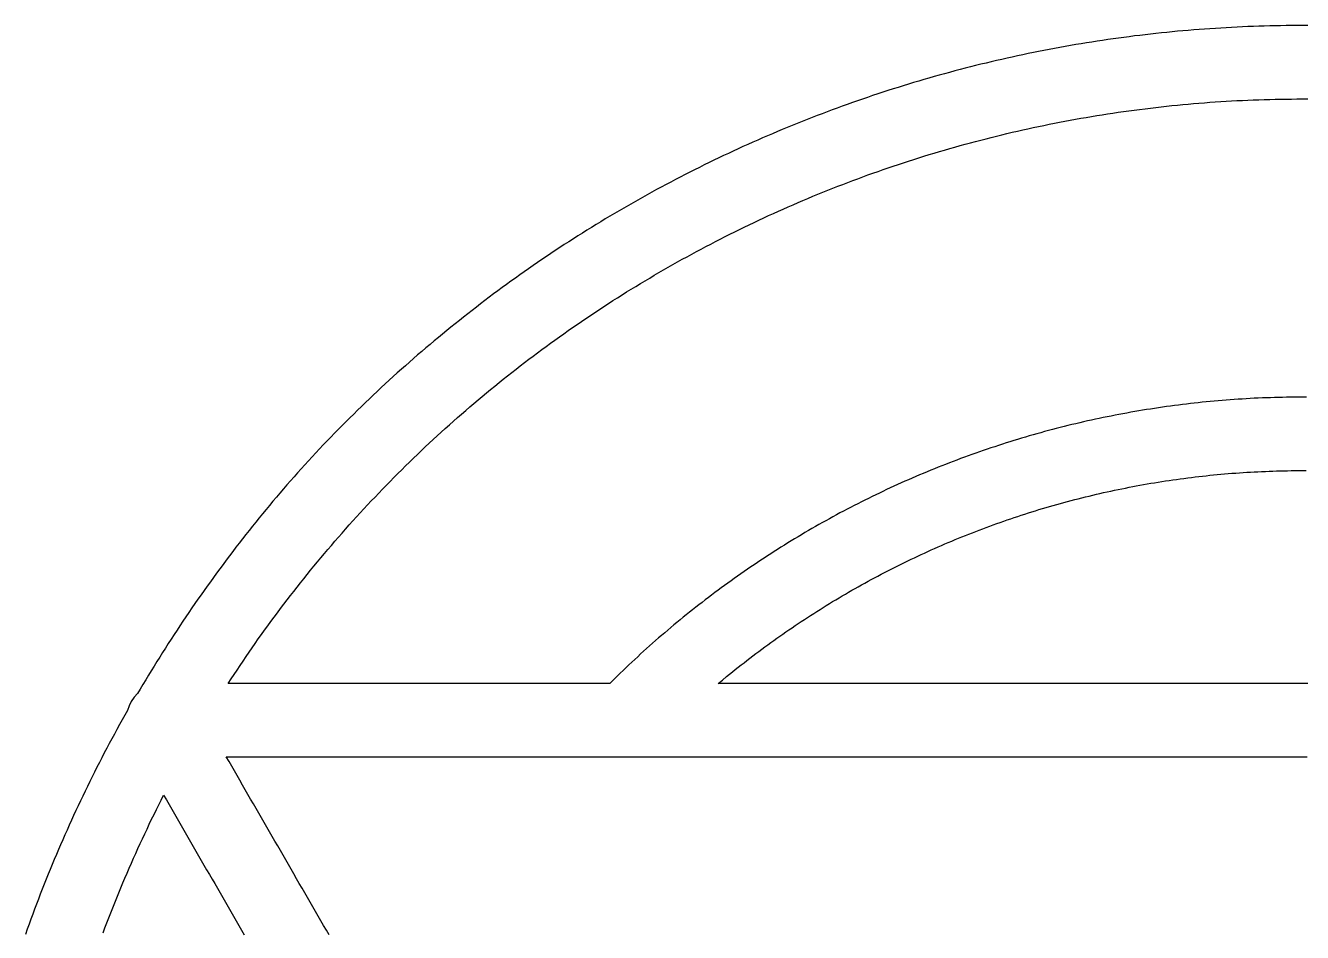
# Model space of a CAD drawing. Header units: millimetres. Extents: x 0 to 100, y 0 to 100.
# Drawn here: x 2.8 to 50, y 66.48 to 100 of the extents above; entities that cross this region are included whole.
import ezdxf

# ---------------------------------------------------------------- set-up
doc = ezdxf.new("R2010")
doc.units = ezdxf.units.MM

msp = doc.modelspace()

# ---------------------------------------------------------------- linework, layer by layer
at = {"layer": 'LOGO'}
for points in [[(50.2019, 99.9996), (50, 100), (49.7981, 99.9996), (49.5963, 99.9984), (49.3946, 99.9963), (49.193, 99.9935), (48.9914, 99.9898), (48.79, 99.9854), (48.5886, 99.9801), (48.3874, 99.974), (48.1863, 99.9671), (47.9852, 99.9594), (47.7843, 99.9509), (47.5835, 99.9416), (47.3827, 99.9315), (47.1821, 99.9206), (46.9817, 99.9089), (46.7813, 99.8964), (46.581, 99.8831), (46.3809, 99.8689), (46.1809, 99.854), (45.981, 99.8383), (45.7813, 99.8218), (45.5816, 99.8045), (45.3821, 99.7864), (45.1828, 99.7675), (44.9836, 99.7478), (44.7845, 99.7274), (44.5855, 99.7061), (44.3867, 99.6841), (44.1881, 99.6612), (43.9896, 99.6376), (43.7912, 99.6132), (43.593, 99.588), (43.395, 99.562), (43.1971, 99.5352), (42.9993, 99.5076), (42.8017, 99.4793), (42.6043, 99.4502), (42.4071, 99.4203), (42.21, 99.3896), (42.0131, 99.3581), (41.8164, 99.3259), (41.6198, 99.2929), (41.4234, 99.2591), (41.2272, 99.2245), (41.0312, 99.1892), (40.8353, 99.1531), (40.6396, 99.1162), (40.4442, 99.0785), (40.2489, 99.0401), (40.0538, 99.0009), (39.8589, 98.9609), (39.6642, 98.9202), (39.4697, 98.8787), (39.2754, 98.8364), (39.0813, 98.7934), (38.8874, 98.7496), (38.6937, 98.705), (38.5002, 98.6597), (38.3069, 98.6136), (38.1138, 98.5667), (37.921, 98.5191), (37.7284, 98.4707), (37.536, 98.4216), (37.3438, 98.3717), (37.1518, 98.3211), (36.9601, 98.2697), (36.7686, 98.2176), (36.5773, 98.1646), (36.3863, 98.111), (36.1955, 98.0566), (36.0049, 98.0014), (35.8146, 97.9455), (35.6245, 97.8889), (35.4346, 97.8315), (35.245, 97.7733), (35.0557, 97.7144), (34.8666, 97.6548), (34.6777, 97.5944), (34.4892, 97.5332), (34.3008, 97.4714), (34.1128, 97.4088), (33.9249, 97.3454), (33.7374, 97.2813), (33.5501, 97.2165), (33.3631, 97.1509), (33.1764, 97.0846), (32.9899, 97.0175), (32.8037, 96.9498), (32.6178, 96.8812), (32.4322, 96.812), (32.2468, 96.742), (32.0617, 96.6713), (31.8769, 96.5999), (31.6924, 96.5277), (31.5082, 96.4548), (31.3243, 96.3811), (31.1407, 96.3068), (30.9574, 96.2317), (30.7744, 96.1559), (30.5916, 96.0794), (30.4092, 96.0021), (30.2271, 95.9241), (30.0453, 95.8454), (29.8638, 95.766), (29.6826, 95.6859), (29.5018, 95.605), (29.3212, 95.5234), (29.141, 95.4411), (28.9611, 95.3581), (28.7815, 95.2744), (28.6022, 95.1899), (28.4233, 95.1048), (28.2447, 95.0189), (28.0664, 94.9323), (27.8885, 94.845), (27.7109, 94.757), (27.5336, 94.6683), (27.3567, 94.5789), (27.1801, 94.4888), (27.0039, 94.398), (26.828, 94.3064), (26.6524, 94.2142), (26.4773, 94.1212), (26.3024, 94.0276), (26.128, 93.9333), (25.9538, 93.8382), (25.7801, 93.7425), (25.6067, 93.646), (25.4337, 93.5489), (25.261, 93.451), (25.0887, 93.3525), (24.9168, 93.2533), (24.7452, 93.1533), (24.5741, 93.0527), (24.4033, 92.9514), (24.2329, 92.8494), (24.0629, 92.7467), (23.8932, 92.6433), (23.724, 92.5392), (23.5551, 92.4345), (23.3866, 92.329), (23.2185, 92.2229), (23.0508, 92.1161), (22.8836, 92.0086), (22.7167, 91.9004), (22.5502, 91.7915), (22.3841, 91.682), (22.2184, 91.5717), (22.0532, 91.4608), (21.8883, 91.3492), (21.7239, 91.2369), (21.5598, 91.124), (21.3962, 91.0104), (21.2331, 90.8961), (21.0703, 90.7811), (20.908, 90.6655), (20.746, 90.5491), (20.5846, 90.4322), (20.4235, 90.3145), (20.2629, 90.1962), (20.1027, 90.0772), (19.9429, 89.9575), (19.7836, 89.8372), (19.6248, 89.7162), (19.4664, 89.5945), (19.3084, 89.4722), (19.1509, 89.3492), (18.9938, 89.2255), (18.8372, 89.1012), (18.681, 88.9762), (18.5253, 88.8506), (18.37, 88.7243), (18.2152, 88.5973), (18.0609, 88.4697), (17.9071, 88.3415), (17.7537, 88.2125), (17.6007, 88.083), (17.4483, 87.9527), (17.2963, 87.8218), (17.1448, 87.6903), (16.9938, 87.5581), (16.8433, 87.4253), (16.6932, 87.2918), (16.5437, 87.1577), (16.3946, 87.0229), (16.246, 86.8875), (16.0979, 86.7514), (15.9503, 86.6147), (15.8032, 86.4773), (15.6566, 86.3393), (15.5105, 86.2007), (15.3649, 86.0614), (15.2198, 85.9215), (15.0752, 85.7809), (14.9312, 85.6397), (14.7876, 85.4979), (14.6446, 85.3554), (14.5031, 85.2134), (14.3624, 85.0708), (14.2224, 84.9277), (14.0831, 84.784), (13.9444, 84.6398), (13.8065, 84.495), (13.6693, 84.3498), (13.5327, 84.204), (13.3969, 84.0576), (13.2617, 83.9108), (13.1272, 83.7634), (12.9934, 83.6156), (12.8603, 83.4672), (12.7278, 83.3183), (12.5961, 83.1689), (12.465, 83.019), (12.3346, 82.8686), (12.2049, 82.7178), (12.0758, 82.5664), (11.9474, 82.4146), (11.8197, 82.2622), (11.6927, 82.1094), (11.5663, 81.9561), (11.4406, 81.8024), (11.3156, 81.6481), (11.1912, 81.4935), (11.0675, 81.3383), (10.9445, 81.1827), (10.8221, 81.0266), (10.7004, 80.8701), (10.5793, 80.7132), (10.4589, 80.5558), (10.3391, 80.3979), (10.22, 80.2396), (10.1016, 80.0809), (9.9838, 79.9218), (9.8666, 79.7622), (9.7501, 79.6022), (9.6343, 79.4418), (9.5191, 79.281), (9.4045, 79.1197), (9.2906, 78.9581), (9.1773, 78.796), (9.0646, 78.6335), (8.9526, 78.4707), (8.8413, 78.3074), (8.7305, 78.1438), (8.6204, 77.9797), (8.5109, 77.8153), (8.4021, 77.6505), (8.2939, 77.4853), (8.1863, 77.3198), (8.0793, 77.1538), (7.973, 76.9875), (7.8673, 76.8209), (7.7622, 76.6538), (7.6577, 76.4864), (7.5538, 76.3187), (7.4506, 76.1506), (7.348, 75.9822), (7.2459, 75.8134), (7.1445, 75.6443), (7.0438, 75.4748), (6.9436, 75.305), (6.8179, 75.1686), (6.712, 75.0162), (6.6278, 74.8509), (6.567, 74.6756), (6.4695, 74.5032), (6.3727, 74.3304), (6.2765, 74.1573), (6.1811, 73.9838), (6.0863, 73.8099), (5.9922, 73.6357), (5.8988, 73.4612), (5.8061, 73.2863), (5.7141, 73.1111), (5.6227, 72.9355), (5.5321, 72.7596), (5.4421, 72.5834), (5.3528, 72.4068), (5.2643, 72.2299), (5.1764, 72.0526), (5.0892, 71.875), (5.0027, 71.6971), (4.9169, 71.5189), (4.8318, 71.3404), (4.7474, 71.1615), (4.6638, 70.9823), (4.5808, 70.8028), (4.4985, 70.623), (4.4169, 70.4428), (4.3361, 70.2624), (4.2559, 70.0817), (4.1764, 69.9006), (4.0977, 69.7192), (4.0197, 69.5376), (3.9423, 69.3556), (3.8657, 69.1734), (3.7899, 68.9908), (3.7147, 68.808), (3.6402, 68.6248), (3.5665, 68.4414), (3.4934, 68.2577), (3.4211, 68.0737), (3.3496, 67.8894), (3.2787, 67.7048), (3.2086, 67.52), (3.1392, 67.3349), (3.0705, 67.1495), (3.0025, 66.9638), (2.9353, 66.7779), (2.8688, 66.5917), (2.803, 66.4052)], [(50.1484, 86.2621), (50, 86.2631), (49.8516, 86.2621), (49.7033, 86.2612), (49.5549, 86.2602), (49.4067, 86.2575), (49.2584, 86.2548), (49.1101, 86.2521), (48.9618, 86.2475), (48.8135, 86.243), (48.6652, 86.2384), (48.517, 86.2321), (48.3688, 86.2258), (48.2206, 86.2195), (48.0725, 86.2112), (47.9244, 86.203), (47.7763, 86.1948), (47.6283, 86.1848), (47.4803, 86.1748), (47.3323, 86.1648), (47.1844, 86.153), (47.0365, 86.1412), (46.8887, 86.1293), (46.741, 86.1157), (46.5933, 86.102), (46.4456, 86.0884), (46.2981, 86.0729), (46.1506, 86.0575), (46.003, 86.0421), (45.8557, 86.0248), (45.7084, 86.0076), (45.561, 85.9903), (45.4139, 85.9713), (45.2668, 85.9522), (45.1196, 85.9332), (44.9728, 85.9124), (44.8259, 85.8915), (44.6791, 85.8706), (44.5325, 85.8479), (44.3859, 85.8252), (44.2393, 85.8025), (44.093, 85.7781), (43.9467, 85.7536), (43.8004, 85.7291), (43.6544, 85.7029), (43.5084, 85.6767), (43.3624, 85.6504), (43.2168, 85.6224), (43.0712, 85.5943), (42.9255, 85.5662), (42.7802, 85.5364), (42.6349, 85.5066), (42.4896, 85.4767), (42.3447, 85.4451), (42.1997, 85.4135), (42.0548, 85.3819), (41.9102, 85.3485), (41.7657, 85.3151), (41.6211, 85.2816), (41.4771, 85.2465), (41.333, 85.2114), (41.1889, 85.1762), (41.0453, 85.1393), (40.9016, 85.1024), (40.7579, 85.0655), (40.6147, 85.0269), (40.4714, 84.9882), (40.3282, 84.9495), (40.1854, 84.9091), (40.0427, 84.8687), (39.9, 84.8282), (39.7578, 84.786), (39.6155, 84.7438), (39.4733, 84.7016), (39.3316, 84.6577), (39.1899, 84.6138), (39.0482, 84.5699), (38.9071, 84.5242), (38.7661, 84.4784), (38.625, 84.4327), (38.4844, 84.3853), (38.3438, 84.338), (38.2032, 84.2906), (38.0632, 84.2415), (37.9233, 84.1923), (37.7834, 84.1432), (37.644, 84.0924), (37.5046, 84.0417), (37.3652, 83.9909), (37.2265, 83.9383), (37.0878, 83.8857), (36.9491, 83.8331), (36.811, 83.7789), (36.6729, 83.7246), (36.5349, 83.6704), (36.3975, 83.6145), (36.2602, 83.5585), (36.1228, 83.5026), (35.9861, 83.4451), (35.8494, 83.3875), (35.7126, 83.3299), (35.5766, 83.2706), (35.4407, 83.2113), (35.3047, 83.152), (35.1694, 83.0911), (35.0342, 83.0302), (34.899, 82.9693), (34.7645, 82.9067), (34.63, 82.8441), (34.4955, 82.7815), (34.3618, 82.7172), (34.2281, 82.6529), (34.0945, 82.5886), (33.9615, 82.5228), (33.8286, 82.4569), (33.6957, 82.3911), (33.5636, 82.3235), (33.4316, 82.256), (33.2996, 82.1884), (33.1683, 82.1193), (33.037, 82.0502), (32.9057, 81.9811), (32.7753, 81.9104), (32.6448, 81.8397), (32.5144, 81.7691), (32.385, 81.6967), (32.2555, 81.6243), (32.1261, 81.5519), (31.9974, 81.4781), (31.8688, 81.4042), (31.7401, 81.3303), (31.6124, 81.2548), (31.4847, 81.1793), (31.357, 81.1038), (31.2303, 81.0268), (31.1035, 80.9498), (30.9768, 80.8728), (30.851, 80.7942), (30.7252, 80.7156), (30.5994, 80.6369), (30.4746, 80.5568), (30.3498, 80.4767), (30.2249, 80.3966), (30.101, 80.315), (29.9771, 80.2333), (29.8533, 80.1517), (29.7304, 80.0685), (29.6076, 79.9854), (29.4848, 79.9022), (29.3631, 79.8175), (29.2413, 79.7328), (29.1195, 79.6482), (28.9987, 79.562), (28.878, 79.4758), (28.7572, 79.3896), (28.6375, 79.302), (28.5179, 79.2143), (28.3982, 79.1266), (28.2795, 79.0376), (28.1609, 78.9486), (28.0422, 78.8596), (27.9248, 78.769), (27.8074, 78.6784), (27.6899, 78.5878), (27.5735, 78.4958), (27.4571, 78.4039), (27.3407, 78.312), (27.2254, 78.2186), (27.1102, 78.1252), (26.9949, 78.0318), (26.8808, 77.937), (26.7667, 77.8421), (26.6526, 77.7472), (26.5397, 77.6511), (26.4269, 77.5549), (26.314, 77.4587), (26.2023, 77.3611), (26.0905, 77.2636), (25.9788, 77.166), (25.8682, 77.067), (25.7577, 76.9681), (25.6471, 76.8691), (25.5378, 76.7688), (25.4285, 76.6685), (25.3193, 76.5682), (25.2112, 76.4666), (25.1032, 76.365), (24.9951, 76.2634), (24.8883, 76.1605), (24.7816, 76.0575), (24.6748, 75.9545), (24.5351, 75.8165), (24.3953, 75.6785), (24.1967, 75.6785), (23.9981, 75.6785), (23.7994, 75.6785), (23.6008, 75.6785), (23.4022, 75.6785), (23.2036, 75.6785), (23.005, 75.6785), (22.8063, 75.6785), (22.6077, 75.6785), (22.4091, 75.6785), (22.2105, 75.6785), (22.0119, 75.6785), (21.8132, 75.6785), (21.6146, 75.6785), (21.416, 75.6785), (21.2174, 75.6785), (21.0188, 75.6785), (20.8201, 75.6785), (20.6215, 75.6785), (20.4229, 75.6785), (20.2243, 75.6785), (20.0257, 75.6785), (19.827, 75.6785), (19.6284, 75.6785), (19.4298, 75.6785), (19.2312, 75.6785), (19.0326, 75.6785), (18.8339, 75.6785), (18.6353, 75.6785), (18.4367, 75.6785), (18.2381, 75.6785), (18.0395, 75.6785), (17.8408, 75.6785), (17.6422, 75.6785), (17.4436, 75.6785), (17.245, 75.6785), (17.0463, 75.6785), (16.8477, 75.6785), (16.6491, 75.6785), (16.4505, 75.6785), (16.2519, 75.6785), (16.0532, 75.6785), (15.8546, 75.6785), (15.656, 75.6785), (15.4574, 75.6785), (15.2588, 75.6785), (15.0601, 75.6785), (14.8615, 75.6785), (14.6629, 75.6785), (14.4643, 75.6785), (14.2657, 75.6785), (14.067, 75.6785), (13.8684, 75.6785), (13.6698, 75.6785), (13.4712, 75.6785), (13.2726, 75.6785), (13.0739, 75.6785), (12.8753, 75.6785), (12.6767, 75.6785), (12.4781, 75.6785), (12.2795, 75.6785), (12.0808, 75.6785), (11.8822, 75.6785), (11.6836, 75.6785), (11.485, 75.6785), (11.2864, 75.6785), (11.0877, 75.6785), (10.8891, 75.6785), (10.6905, 75.6785), (10.4919, 75.6785), (10.2933, 75.6785), (10.4014, 75.845), (10.5103, 76.0111), (10.62, 76.1768), (10.7303, 76.342), (10.8413, 76.5068), (10.9531, 76.6712), (11.0656, 76.8351), (11.1788, 76.9986), (11.2927, 77.1617), (11.4073, 77.3243), (11.5226, 77.4864), (11.6387, 77.6481), (11.7554, 77.8094), (11.8729, 77.9702), (11.991, 78.1306), (12.1099, 78.2904), (12.2295, 78.4499), (12.3498, 78.6088), (12.4707, 78.7673), (12.5924, 78.9254), (12.7148, 79.0829), (12.8379, 79.24), (12.9616, 79.3966), (13.0861, 79.5528), (13.2113, 79.7084), (13.3371, 79.8636), (13.4637, 80.0183), (13.5909, 80.1725), (13.7189, 80.3262), (13.8475, 80.4794), (13.9768, 80.6321), (14.1068, 80.7843), (14.2375, 80.936), (14.3689, 81.0873), (14.501, 81.238), (14.6337, 81.3882), (14.7672, 81.5379), (14.9013, 81.687), (15.0361, 81.8357), (15.1716, 81.9839), (15.3078, 82.1315), (15.4446, 82.2786), (15.5821, 82.4252), (15.7203, 82.5712), (15.8592, 82.7168), (15.9987, 82.8618), (16.139, 83.0062), (16.2798, 83.1501), (16.4214, 83.2935), (16.5636, 83.4364), (16.707, 83.5791), (16.8508, 83.7211), (16.9952, 83.8624), (17.1401, 84.0031), (17.2856, 84.1431), (17.4316, 84.2824), (17.5782, 84.421), (17.7252, 84.559), (17.8728, 84.6963), (18.021, 84.8328), (18.1696, 84.9687), (18.3188, 85.104), (18.4685, 85.2385), (18.6187, 85.3723), (18.7694, 85.5055), (18.9206, 85.638), (19.0724, 85.7697), (19.2246, 85.9008), (19.3774, 86.0312), (19.5306, 86.1609), (19.6844, 86.2899), (19.8386, 86.4182), (19.9933, 86.5458), (20.1486, 86.6727), (20.3043, 86.7989), (20.4605, 86.9245), (20.6172, 87.0493), (20.7743, 87.1734), (20.932, 87.2968), (21.0901, 87.4195), (21.2487, 87.5415), (21.4078, 87.6628), (21.5673, 87.7834), (21.7273, 87.9033), (21.8878, 88.0224), (22.0487, 88.1409), (22.2101, 88.2587), (22.3719, 88.3757), (22.5342, 88.492), (22.697, 88.6076), (22.8602, 88.7225), (23.0238, 88.8367), (23.1879, 88.9502), (23.3525, 89.0629), (23.5174, 89.175), (23.6828, 89.2863), (23.8487, 89.3968), (24.0149, 89.5067), (24.1816, 89.6159), (24.3488, 89.7243), (24.5163, 89.832), (24.6843, 89.9389), (24.8527, 90.0452), (25.0215, 90.1507), (25.1907, 90.2555), (25.3604, 90.3595), (25.5304, 90.4628), (25.7009, 90.5654), (25.8718, 90.6673), (26.043, 90.7684), (26.2147, 90.8688), (26.3867, 90.9684), (26.5592, 91.0674), (26.7321, 91.1655), (26.9053, 91.263), (27.0789, 91.3597), (27.2529, 91.4556), (27.4273, 91.5508), (27.6021, 91.6453), (27.7772, 91.739), (27.9528, 91.832), (28.1287, 91.9242), (28.3049, 92.0157), (28.4816, 92.1064), (28.6586, 92.1964), (28.836, 92.2856), (29.0137, 92.3741), (29.1918, 92.4618), (29.3702, 92.5488), (29.549, 92.635), (29.7281, 92.7205), (29.9076, 92.8052), (30.0875, 92.8892), (30.2677, 92.9724), (30.4482, 93.0548), (30.629, 93.1365), (30.8102, 93.2174), (30.9918, 93.2975), (31.1736, 93.3769), (31.3558, 93.4555), (31.5383, 93.5334), (31.7212, 93.6105), (31.9043, 93.6868), (32.0878, 93.7623), (32.2716, 93.8371), (32.4557, 93.9111), (32.6401, 93.9843), (32.8248, 94.0568), (33.0099, 94.1285), (33.1952, 94.1994), (33.3808, 94.2695), (33.5668, 94.3389), (33.753, 94.4075), (33.9395, 94.4753), (34.1264, 94.5423), (34.3135, 94.6085), (34.5009, 94.674), (34.6885, 94.7387), (34.8765, 94.8025), (35.0647, 94.8656), (35.2533, 94.928), (35.442, 94.9895), (35.6311, 95.0502), (35.8204, 95.1102), (36.01, 95.1694), (36.1999, 95.2277), (36.39, 95.2853), (36.5804, 95.3421), (36.771, 95.3981), (36.9619, 95.4533), (37.1531, 95.5077), (37.3445, 95.5613), (37.5361, 95.6141), (37.728, 95.6661), (37.9201, 95.7173), (38.1125, 95.7677), (38.3051, 95.8173), (38.498, 95.8661), (38.691, 95.9141), (38.8843, 95.9612), (39.0779, 96.0076), (39.2716, 96.0532), (39.4656, 96.0979), (39.6598, 96.1419), (39.8542, 96.185), (40.0488, 96.2274), (40.2437, 96.2689), (40.4387, 96.3096), (40.634, 96.3495), (40.8295, 96.3885), (41.0251, 96.4268), (41.221, 96.4642), (41.4171, 96.5008), (41.6133, 96.5366), (41.8098, 96.5716), (42.0064, 96.6058), (42.2032, 96.6391), (42.4003, 96.6716), (42.5975, 96.7033), (42.7948, 96.7341), (42.9924, 96.7641), (43.1901, 96.7933), (43.3881, 96.8217), (43.5861, 96.8493), (43.7844, 96.876), (43.9828, 96.9018), (44.1814, 96.9269), (44.3801, 96.9511), (44.579, 96.9745), (44.778, 96.997), (44.9773, 97.0187), (45.1766, 97.0396), (45.3761, 97.0596), (45.5758, 97.0788), (45.7756, 97.0971), (45.9755, 97.1146), (46.1756, 97.1312), (46.3758, 97.147), (46.5761, 97.162), (46.7766, 97.1761), (46.9772, 97.1894), (47.1779, 97.2018), (47.3788, 97.2134), (47.5797, 97.2241), (47.7808, 97.234), (47.982, 97.243), (48.1834, 97.2511), (48.3848, 97.2585), (48.5863, 97.2649), (48.788, 97.2705), (48.9898, 97.2752), (49.1916, 97.2791), (49.3936, 97.2821), (49.5956, 97.2843), (49.7978, 97.2856), (50, 97.286), (50.2022, 97.2856)], [(50.1999, 75.6785), (50, 75.6785), (49.8001, 75.6785), (49.6002, 75.6785), (49.4003, 75.6785), (49.2003, 75.6785), (49.0004, 75.6785), (48.8005, 75.6785), (48.6006, 75.6785), (48.4007, 75.6785), (48.2008, 75.6785), (48.0009, 75.6785), (47.801, 75.6785), (47.601, 75.6785), (47.4011, 75.6785), (47.2012, 75.6785), (47.0013, 75.6785), (46.8014, 75.6785), (46.6015, 75.6785), (46.4016, 75.6785), (46.2017, 75.6785), (46.0017, 75.6785), (45.8018, 75.6785), (45.6019, 75.6785), (45.402, 75.6785), (45.2021, 75.6785), (45.0022, 75.6785), (44.8023, 75.6785), (44.6024, 75.6785), (44.4024, 75.6785), (44.2025, 75.6785), (44.0026, 75.6785), (43.8027, 75.6785), (43.6028, 75.6785), (43.4029, 75.6785), (43.203, 75.6785), (43.003, 75.6785), (42.8031, 75.6785), (42.6032, 75.6785), (42.4033, 75.6785), (42.2034, 75.6785), (42.0035, 75.6785), (41.8036, 75.6785), (41.6037, 75.6785), (41.4037, 75.6785), (41.2038, 75.6785), (41.0039, 75.6785), (40.804, 75.6785), (40.6041, 75.6785), (40.4042, 75.6785), (40.2043, 75.6785), (40.0044, 75.6785), (39.8044, 75.6785), (39.6045, 75.6785), (39.4046, 75.6785), (39.2047, 75.6785), (39.0048, 75.6785), (38.8049, 75.6785), (38.605, 75.6785), (38.4051, 75.6785), (38.2051, 75.6785), (38.0052, 75.6785), (37.8053, 75.6785), (37.6054, 75.6785), (37.4055, 75.6785), (37.2056, 75.6785), (37.0057, 75.6785), (36.8057, 75.6785), (36.6058, 75.6785), (36.4059, 75.6785), (36.206, 75.6785), (36.0061, 75.6785), (35.8062, 75.6785), (35.6063, 75.6785), (35.4064, 75.6785), (35.2064, 75.6785), (35.0065, 75.6785), (34.8066, 75.6785), (34.6067, 75.6785), (34.4068, 75.6785), (34.2069, 75.6785), (34.007, 75.6785), (33.8071, 75.6785), (33.6071, 75.6785), (33.4072, 75.6785), (33.2073, 75.6785), (33.0074, 75.6785), (32.8075, 75.6785), (32.6076, 75.6785), (32.4077, 75.6785), (32.2078, 75.6785), (32.0078, 75.6785), (31.8079, 75.6785), (31.608, 75.6785), (31.4081, 75.6785), (31.2082, 75.6785), (31.0083, 75.6785), (30.8084, 75.6785), (30.6084, 75.6785), (30.4085, 75.6785), (30.2086, 75.6785), (30.0087, 75.6785), (29.8088, 75.6785), (29.6089, 75.6785), (29.409, 75.6785), (29.2091, 75.6785), (29.0091, 75.6785), (28.8092, 75.6785), (28.6093, 75.6785), (28.4094, 75.6785), (28.563, 75.8061), (28.7166, 75.9337), (28.8233, 76.0202), (28.9299, 76.1066), (29.0365, 76.1931), (29.1442, 76.2782), (29.252, 76.3632), (29.3597, 76.4483), (29.4683, 76.5321), (29.577, 76.6158), (29.6857, 76.6995), (29.7954, 76.7819), (29.9052, 76.8644), (30.0149, 76.9468), (30.1256, 77.0279), (30.2363, 77.109), (30.347, 77.19), (30.4588, 77.2697), (30.5705, 77.3495), (30.6822, 77.4292), (30.7949, 77.5075), (30.9076, 77.5859), (31.0202, 77.6642), (31.1339, 77.7412), (31.2475, 77.8181), (31.3611, 77.895), (31.4757, 77.9705), (31.5903, 78.046), (31.7048, 78.1215), (31.8204, 78.1957), (31.9359, 78.2698), (32.0514, 78.344), (32.1678, 78.4167), (32.2841, 78.4895), (32.4005, 78.5623), (32.5178, 78.6335), (32.6351, 78.7048), (32.7524, 78.776), (32.8705, 78.8458), (32.9886, 78.9157), (33.1067, 78.9856), (33.2257, 79.0539), (33.3447, 79.1223), (33.4637, 79.1907), (33.5835, 79.2575), (33.7033, 79.3244), (33.8231, 79.3913), (33.9437, 79.4567), (34.0644, 79.5222), (34.185, 79.5876), (34.3064, 79.6516), (34.4279, 79.7155), (34.5493, 79.7794), (34.6715, 79.8419), (34.7937, 79.9044), (34.9159, 79.9668), (35.0389, 80.0278), (35.1619, 80.0887), (35.2849, 80.1497), (35.4086, 80.2091), (35.5323, 80.2686), (35.6559, 80.3281), (35.7804, 80.386), (35.9048, 80.4439), (36.0292, 80.5018), (36.1544, 80.5581), (36.2795, 80.6145), (36.4046, 80.6708), (36.5304, 80.7256), (36.6562, 80.7805), (36.782, 80.8353), (36.9084, 80.8887), (37.0349, 80.942), (37.1614, 80.9954), (37.2884, 81.0471), (37.4155, 81.0988), (37.5426, 81.1505), (37.6704, 81.2007), (37.7981, 81.2508), (37.9259, 81.301), (38.0542, 81.3496), (38.1825, 81.3983), (38.3108, 81.4469), (38.4398, 81.4939), (38.5688, 81.5409), (38.6978, 81.5878), (38.8272, 81.6333), (38.9567, 81.6787), (39.0861, 81.7242), (39.2162, 81.768), (39.3463, 81.8119), (39.4764, 81.8557), (39.6069, 81.898), (39.7375, 81.9403), (39.868, 81.9825), (39.9991, 82.0232), (40.1302, 82.0638), (40.2613, 82.1044), (40.3929, 82.1434), (40.5244, 82.1825), (40.656, 82.2215), (40.788, 82.2589), (40.9201, 82.2964), (41.0521, 82.3338), (41.1846, 82.3695), (41.317, 82.4053), (41.4495, 82.441), (41.5824, 82.4752), (41.7153, 82.5094), (41.8483, 82.5436), (41.9816, 82.5761), (42.1149, 82.6087), (42.2483, 82.6412), (42.3819, 82.6722), (42.5156, 82.7031), (42.6493, 82.734), (42.7834, 82.7632), (42.9174, 82.7925), (43.0515, 82.8217), (43.186, 82.8493), (43.3205, 82.8769), (43.455, 82.9044), (43.5898, 82.9304), (43.7245, 82.9564), (43.8593, 82.9823), (43.9943, 83.0066), (44.1293, 83.0309), (44.2644, 83.0551), (44.3998, 83.0777), (44.5351, 83.1004), (44.6705, 83.123), (44.8061, 83.144), (44.9418, 83.165), (45.0774, 83.186), (45.2133, 83.2053), (45.3491, 83.2246), (45.485, 83.2439), (45.621, 83.2615), (45.7571, 83.2791), (45.8931, 83.2967), (46.0295, 83.3127), (46.1658, 83.3286), (46.3021, 83.3446), (46.4386, 83.3589), (46.575, 83.3732), (46.7115, 83.3874), (46.8482, 83.4001), (46.985, 83.4127), (47.1217, 83.4253), (47.2584, 83.4363), (47.3952, 83.4472), (47.5319, 83.4582), (47.6689, 83.4674), (47.8059, 83.4767), (47.9429, 83.4859), (48.0799, 83.4935), (48.2169, 83.5011), (48.3539, 83.5087), (48.491, 83.5146), (48.6281, 83.5204), (48.7651, 83.5263), (48.9023, 83.5305), (49.0394, 83.5347), (49.1765, 83.5389), (49.3138, 83.5415), (49.4511, 83.5441), (49.5884, 83.5467), (49.7256, 83.5475), (49.8628, 83.5483), (50, 83.5491), (50.1372, 83.5483)], [(14.0217, 66.3867), (13.9217, 66.5598), (13.8218, 66.7329), (13.7218, 66.906), (13.6219, 67.0791), (13.522, 67.2522), (13.422, 67.4253), (13.3221, 67.5984), (13.2221, 67.7715), (13.1222, 67.9446), (13.0223, 68.1177), (12.9223, 68.2908), (12.8224, 68.4639), (12.7224, 68.637), (12.6225, 68.8101), (12.5226, 68.9832), (12.4226, 69.1563), (12.3227, 69.3294), (12.2227, 69.5025), (12.1228, 69.6756), (12.0229, 69.8487), (11.9229, 70.0218), (11.823, 70.1949), (11.723, 70.368), (11.6231, 70.5411), (11.5232, 70.7142), (11.4232, 70.8873), (11.3233, 71.0604), (11.2233, 71.2335), (11.1234, 71.4066), (11.0235, 71.5797), (10.9235, 71.7528), (10.8236, 71.9259), (10.7236, 72.099), (10.6237, 72.2721), (10.5238, 72.4452), (10.4238, 72.6183), (10.3239, 72.7914), (10.2239, 72.9645), (10.4237, 72.9645), (10.6234, 72.9645), (10.8232, 72.9645), (11.023, 72.9645), (11.2227, 72.9645), (11.4225, 72.9645), (11.6222, 72.9645), (11.822, 72.9645), (12.0217, 72.9645), (12.2215, 72.9645), (12.4213, 72.9645), (12.621, 72.9645), (12.8208, 72.9645), (13.0205, 72.9645), (13.2203, 72.9645), (13.42, 72.9645), (13.6198, 72.9645), (13.8196, 72.9645), (14.0193, 72.9645), (14.2191, 72.9645), (14.4188, 72.9645), (14.6186, 72.9645), (14.8183, 72.9645), (15.0181, 72.9645), (15.2179, 72.9645), (15.4176, 72.9645), (15.6174, 72.9645), (15.8171, 72.9645), (16.0169, 72.9645), (16.2166, 72.9645), (16.4164, 72.9645), (16.6161, 72.9645), (16.8159, 72.9645), (17.0157, 72.9645), (17.2154, 72.9645), (17.4152, 72.9645), (17.6149, 72.9645), (17.8147, 72.9645), (18.0144, 72.9645), (18.2142, 72.9645), (18.414, 72.9645), (18.6137, 72.9645), (18.8135, 72.9645), (19.0132, 72.9645), (19.213, 72.9645), (19.4127, 72.9645), (19.6125, 72.9645), (19.8123, 72.9645), (20.012, 72.9645), (20.2118, 72.9645), (20.4115, 72.9645), (20.6113, 72.9645), (20.811, 72.9645), (21.0108, 72.9645), (21.2106, 72.9645), (21.4103, 72.9645), (21.6101, 72.9645), (21.8098, 72.9645), (22.0096, 72.9645), (22.2093, 72.9645), (22.4091, 72.9645), (22.6088, 72.9645), (22.8086, 72.9645), (23.0084, 72.9645), (23.2081, 72.9645), (23.4079, 72.9645), (23.6076, 72.9645), (23.8074, 72.9645), (24.0071, 72.9645), (24.2069, 72.9645), (24.4067, 72.9645), (24.6064, 72.9645), (24.8062, 72.9645), (25.0059, 72.9645), (25.2057, 72.9645), (25.4054, 72.9645), (25.6052, 72.9645), (25.805, 72.9645), (26.0047, 72.9645), (26.2045, 72.9645), (26.4042, 72.9645), (26.604, 72.9645), (26.8037, 72.9645), (27.0035, 72.9645), (27.2032, 72.9645), (27.403, 72.9645), (27.6028, 72.9645), (27.8025, 72.9645), (28.0023, 72.9645), (28.202, 72.9645), (28.4018, 72.9645), (28.6015, 72.9645), (28.8013, 72.9645), (29.0011, 72.9645), (29.2008, 72.9645), (29.4006, 72.9645), (29.6003, 72.9645), (29.8001, 72.9645), (29.9998, 72.9645), (30.1996, 72.9645), (30.3994, 72.9645), (30.5991, 72.9645), (30.7989, 72.9645), (30.9986, 72.9645), (31.1984, 72.9645), (31.3981, 72.9645), (31.5979, 72.9645), (31.7977, 72.9645), (31.9974, 72.9645), (32.1972, 72.9645), (32.3969, 72.9645), (32.5967, 72.9645), (32.7964, 72.9645), (32.9962, 72.9645), (33.1959, 72.9645), (33.3957, 72.9645), (33.5955, 72.9645), (33.7952, 72.9645), (33.995, 72.9645), (34.1947, 72.9645), (34.3945, 72.9645), (34.5942, 72.9645), (34.794, 72.9645), (34.9938, 72.9645), (35.1935, 72.9645), (35.3933, 72.9645), (35.593, 72.9645), (35.7928, 72.9645), (35.9925, 72.9645), (36.1923, 72.9645), (36.3921, 72.9645), (36.5918, 72.9645), (36.7916, 72.9645), (36.9913, 72.9645), (37.1911, 72.9645), (37.3908, 72.9645), (37.5906, 72.9645), (37.7903, 72.9645), (37.9901, 72.9645), (38.1899, 72.9645), (38.3896, 72.9645), (38.5894, 72.9645), (38.7891, 72.9645), (38.9889, 72.9645), (39.1886, 72.9645), (39.3884, 72.9645), (39.5882, 72.9645), (39.7879, 72.9645), (39.9877, 72.9645), (40.1874, 72.9645), (40.3872, 72.9645), (40.5869, 72.9645), (40.7867, 72.9645), (40.9865, 72.9645), (41.1862, 72.9645), (41.386, 72.9645), (41.5857, 72.9645), (41.7855, 72.9645), (41.9852, 72.9645), (42.185, 72.9645), (42.3848, 72.9645), (42.5845, 72.9645), (42.7843, 72.9645), (42.984, 72.9645), (43.1838, 72.9645), (43.3835, 72.9645), (43.5833, 72.9645), (43.783, 72.9645), (43.9828, 72.9645), (44.1826, 72.9645), (44.3823, 72.9645), (44.5821, 72.9645), (44.7818, 72.9645), (44.9816, 72.9645), (45.1813, 72.9645), (45.3811, 72.9645), (45.5809, 72.9645), (45.7806, 72.9645), (45.9804, 72.9645), (46.1801, 72.9645), (46.3799, 72.9645), (46.5796, 72.9645), (46.7794, 72.9645), (46.9792, 72.9645), (47.1789, 72.9645), (47.3787, 72.9645), (47.5784, 72.9645), (47.7782, 72.9645), (47.9779, 72.9645), (48.1777, 72.9645), (48.3774, 72.9645), (48.5772, 72.9645), (48.777, 72.9645), (48.9767, 72.9645), (49.1765, 72.9645), (49.3762, 72.9645), (49.576, 72.9645), (49.7757, 72.9645), (49.9755, 72.9645), (50.1753, 72.9645)], [(5.6695, 66.4561), (5.7391, 66.6422), (5.8094, 66.8281), (5.8805, 67.0137), (5.9524, 67.1989), (6.0251, 67.3839), (6.0985, 67.5685), (6.1727, 67.7529), (6.2477, 67.9369), (6.3235, 68.1206), (6.4, 68.304), (6.4773, 68.487), (6.5554, 68.6698), (6.6342, 68.8522), (6.7139, 69.0343), (6.7942, 69.216), (6.8754, 69.3974), (6.9573, 69.5785), (7.0399, 69.7592), (7.1234, 69.9396), (7.2075, 70.1197), (7.2925, 70.2994), (7.3782, 70.4787), (7.4647, 70.6577), (7.5519, 70.8364), (7.6399, 71.0147), (7.7286, 71.1926), (7.8181, 71.3702), (7.9083, 71.5474), (8.0076, 71.3754), (8.1069, 71.2034), (8.2063, 71.0313), (8.3056, 70.8593), (8.4049, 70.6873), (8.5042, 70.5153), (8.6035, 70.3433), (8.7028, 70.1713), (8.8021, 69.9993), (8.9015, 69.8273), (9.0008, 69.6553), (9.1001, 69.4832), (9.1994, 69.3112), (9.2987, 69.1392), (9.398, 68.9672), (9.4973, 68.7952), (9.5966, 68.6232), (9.696, 68.4512), (9.7953, 68.2792), (9.8946, 68.1072), (9.9939, 67.9352), (10.0932, 67.7631), (10.1925, 67.5911), (10.2918, 67.4191), (10.3911, 67.2471), (10.4905, 67.0751), (10.5898, 66.9031), (10.6891, 66.7311), (10.7884, 66.5591), (10.8877, 66.3871)]]:
    msp.add_lwpolyline(points, dxfattribs=at)

doc.saveas('drawing.dxf')
